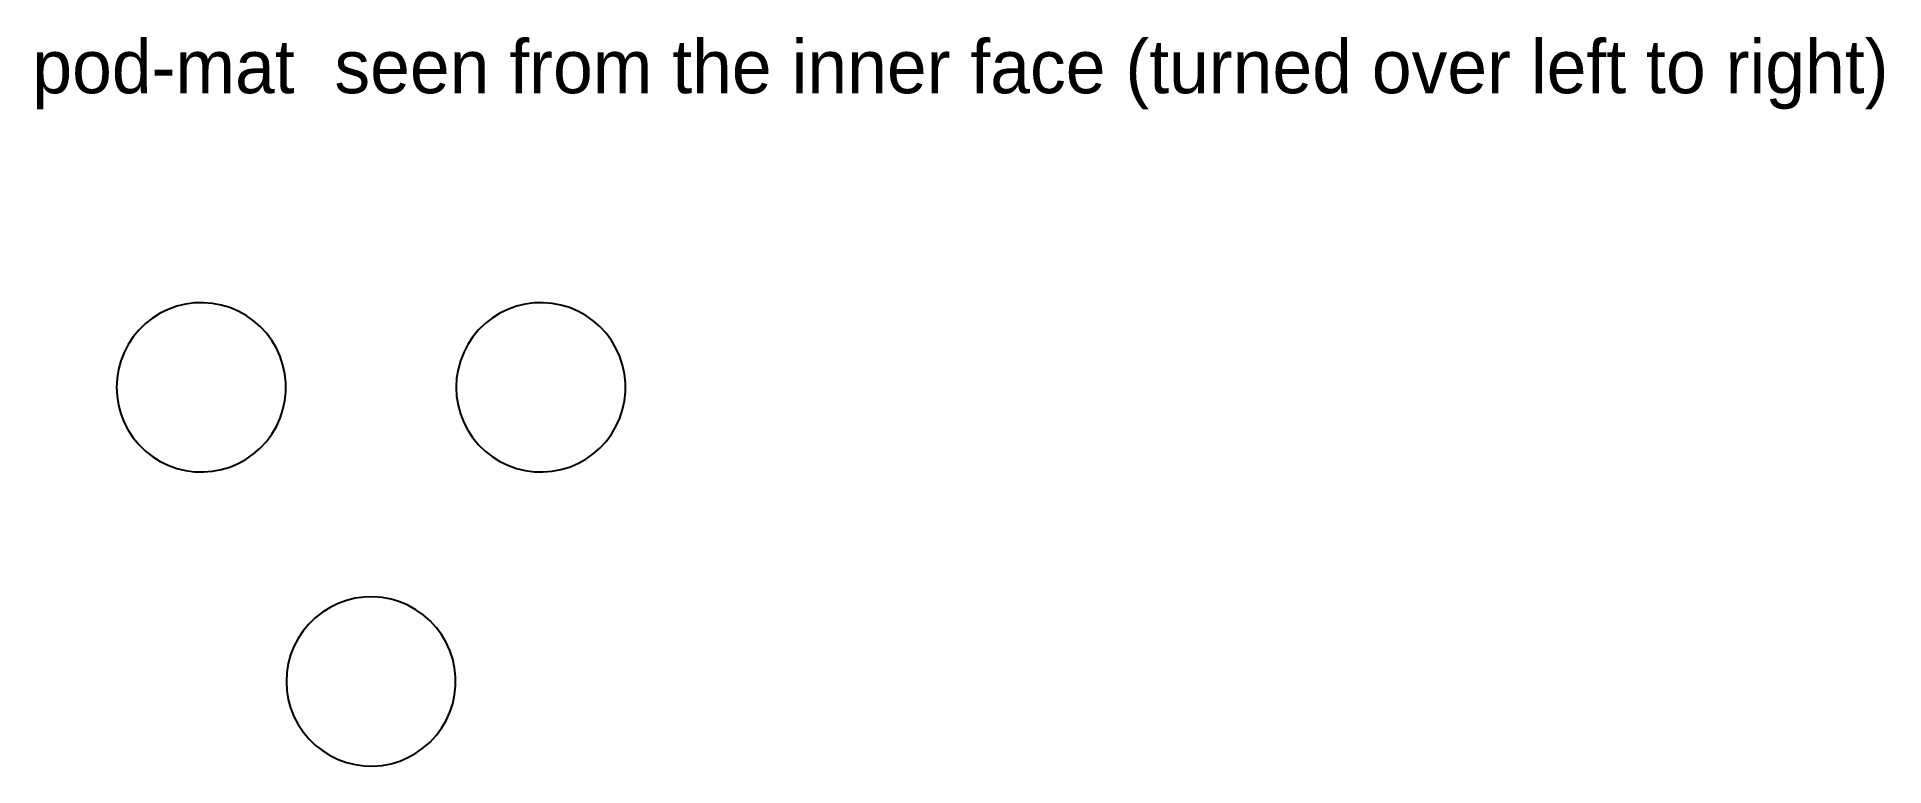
# Model space of a CAD drawing. Header units: millimetres. Extents: x 3 to 210, y 9 to 90.
import ezdxf

# ---------------------------------------------------------------- set-up
doc = ezdxf.new("R2010")
doc.units = ezdxf.units.MM
doc.layers.add('NOTES', color=7, linetype='Continuous')
doc.layers.add('POCKET_2MM_UNDERSIDE', color=6, linetype='Continuous')

msp = doc.modelspace()

# ---------------------------------------------------------------- linework, layer by layer
at = {"layer": 'POCKET_2MM_UNDERSIDE'}
for points in [[(11.45, 51), (11.5, 49.99), (11.66, 48.99), (11.93, 48.02), (12.3, 47.07), (12.76, 46.18), (13.32, 45.33), (13.97, 44.56), (14.69, 43.85), (15.49, 43.23), (16.34, 42.69), (17.25, 42.25), (18.2, 41.9), (19.19, 41.66), (20.19, 41.53), (21.2, 41.5), (22.21, 41.58), (23.2, 41.77), (24.17, 42.06), (25.1, 42.46), (25.99, 42.95), (26.81, 43.53), (27.57, 44.19), (28.26, 44.94), (28.86, 45.75), (29.38, 46.62), (29.8, 47.54), (30.11, 48.5), (30.33, 49.49), (30.43, 50.49), (30.43, 51.5), (30.33, 52.51), (30.11, 53.5), (29.8, 54.46), (29.38, 55.38), (28.86, 56.25), (28.26, 57.06), (27.57, 57.81), (26.81, 58.47), (25.99, 59.05), (25.1, 59.54), (24.17, 59.94), (23.2, 60.23), (22.21, 60.42), (21.2, 60.5), (20.19, 60.47), (19.19, 60.33), (18.2, 60.09), (17.25, 59.75), (16.34, 59.31), (15.49, 58.77), (14.69, 58.15), (13.97, 57.44), (13.32, 56.66), (12.76, 55.82), (12.3, 54.92), (11.93, 53.98), (11.66, 53.01), (11.5, 52.01), (11.45, 51)], [(49.55, 51), (49.61, 49.99), (49.77, 48.99), (50.03, 48.02), (50.4, 47.07), (50.87, 46.18), (51.43, 45.33), (52.07, 44.56), (52.8, 43.85), (53.59, 43.23), (54.45, 42.69), (55.36, 42.25), (56.31, 41.9), (57.29, 41.66), (58.29, 41.53), (59.31, 41.5), (60.31, 41.58), (61.31, 41.77), (62.28, 42.06), (63.21, 42.46), (64.09, 42.95), (64.92, 43.53), (65.68, 44.19), (66.37, 44.94), (66.97, 45.75), (67.48, 46.62), (67.9, 47.54), (68.22, 48.5), (68.43, 49.49), (68.54, 50.49), (68.54, 51.5), (68.43, 52.51), (68.22, 53.5), (67.9, 54.46), (67.48, 55.38), (66.97, 56.25), (66.37, 57.06), (65.68, 57.81), (64.92, 58.47), (64.09, 59.05), (63.21, 59.54), (62.28, 59.94), (61.31, 60.23), (60.31, 60.42), (59.31, 60.5), (58.29, 60.47), (57.29, 60.33), (56.31, 60.09), (55.36, 59.75), (54.45, 59.31), (53.59, 58.77), (52.8, 58.15), (52.07, 57.44), (51.43, 56.66), (50.87, 55.82), (50.4, 54.92), (50.03, 53.98), (49.77, 53.01), (49.61, 52.01), (49.55, 51)], [(30.5, 18), (30.55, 16.99), (30.71, 15.99), (30.98, 15.02), (31.35, 14.07), (31.82, 13.18), (32.37, 12.33), (33.02, 11.56), (33.74, 10.85), (34.54, 10.23), (35.4, 9.69), (36.31, 9.25), (37.26, 8.9), (38.24, 8.66), (39.24, 8.53), (40.25, 8.5), (41.26, 8.58), (42.25, 8.77), (43.22, 9.06), (44.15, 9.46), (45.04, 9.95), (45.87, 10.53), (46.63, 11.19), (47.31, 11.94), (47.92, 12.75), (48.43, 13.62), (48.85, 14.54), (49.17, 15.5), (49.38, 16.49), (49.49, 17.49), (49.49, 18.5), (49.38, 19.51), (49.17, 20.5), (48.85, 21.46), (48.43, 22.38), (47.92, 23.25), (47.31, 24.06), (46.63, 24.81), (45.87, 25.47), (45.04, 26.05), (44.15, 26.54), (43.22, 26.94), (42.25, 27.23), (41.26, 27.42), (40.25, 27.5), (39.24, 27.47), (38.24, 27.33), (37.26, 27.09), (36.31, 26.75), (35.4, 26.31), (34.54, 25.77), (33.74, 25.15), (33.02, 24.44), (32.37, 23.66), (31.82, 22.82), (31.35, 21.92), (30.98, 20.98), (30.71, 20.01), (30.55, 19.01), (30.5, 18)]]:
    msp.add_lwpolyline(points, close=True, dxfattribs=at)

# ---------------------------------------------------------------- texts
at = {"layer": 'NOTES'}
msp.add_text('pod-mat  seen from the inner face (turned over left to right)', height=6, dxfattribs=at).set_placement((2, 84))

doc.saveas('drawing.dxf')
